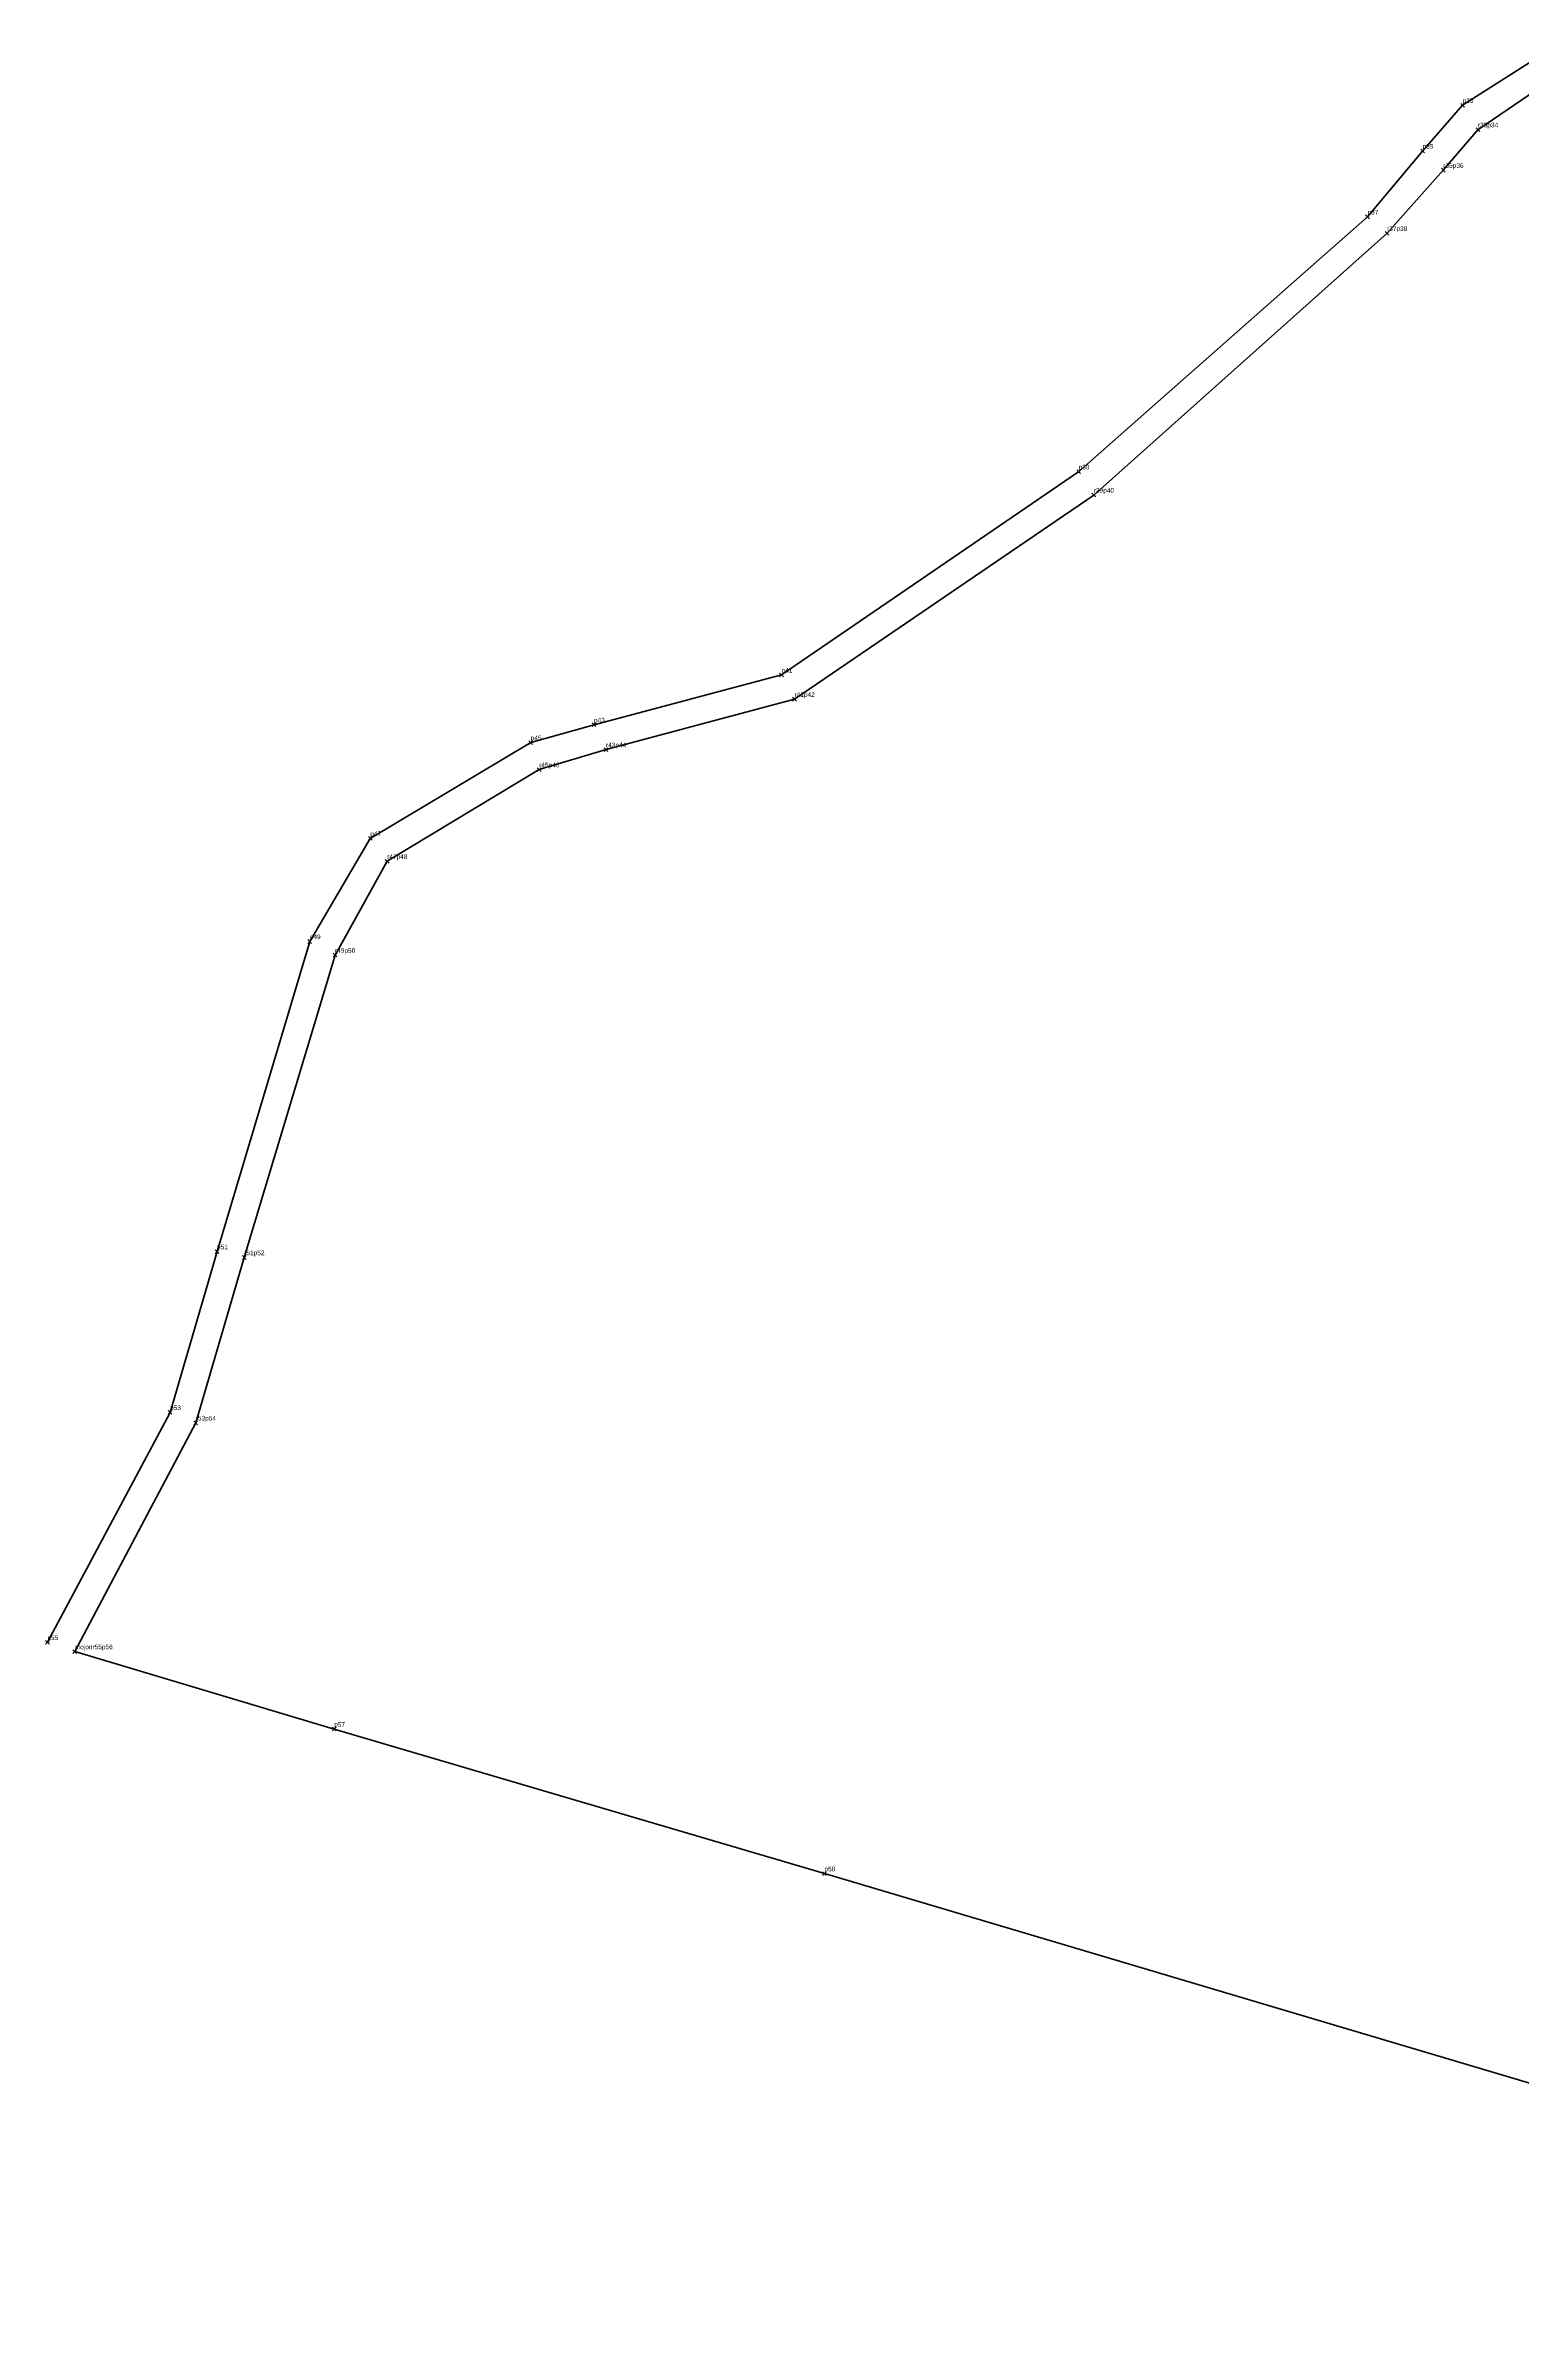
# Model space of a CAD drawing. Header units: millimetres. Extents: x 613315 to 613715, y 1315444 to 1315799.
# Drawn here: x 613314.5 to 613473.1, y 1315475.7 to 1315720.7 of the extents above; entities that cross this region are included whole.
import ezdxf

# ---------------------------------------------------------------- set-up
doc = ezdxf.new("R2010")
doc.units = ezdxf.units.MM
doc.header["$PDMODE"] = 3
doc.header["$PDSIZE"] = 0.2
doc.layers.get('0').update_dxf_attribs({"color": 1, "linetype": 'CONTINUOUS', "lineweight": 100})
doc.layers.add('Point', color=5, linetype='CONTINUOUS', lineweight=100)
doc.layers.add('Point_Name', color=1, linetype='CONTINUOUS', lineweight=100)
doc.styles.get("Standard").update_dxf_attribs({"font": 'arial.ttf', "width": 0.65})

msp = doc.modelspace()

# ---------------------------------------------------------------- linework, layer by layer
at = {"color": 4, "elevation": 74.11}
msp.add_lwpolyline([(613476.79, 1315720.66), (613466.7, 1315714.26), (613462.4, 1315709.34), (613456.49, 1315702.27), (613425.47, 1315674.89), (613393.56, 1315653.06), (613373.43, 1315647.71), (613366.63, 1315645.8), (613349.41, 1315635.5), (613342.91, 1315624.43), (613332.95, 1315591.12), (613327.91, 1315573.86), (613314.74, 1315549.16)], dxfattribs=at)
at = {"color": 3, "elevation": 73.54}
msp.add_lwpolyline([(613478.48, 1315718.51), (613468.35, 1315711.63), (613464.63, 1315707.28), (613458.59, 1315700.51), (613427.1, 1315672.39), (613394.96, 1315650.46), (613374.72, 1315645.04), (613367.54, 1315642.89), (613351.22, 1315633.05), (613345.62, 1315622.97), (613335.87, 1315590.49), (613330.66, 1315572.73), (613317.67, 1315548.16), (613345.53, 1315539.84), (613398.17, 1315524.31), (613561.79, 1315475.68)], dxfattribs=at)
at = {"layer": 'Point'}
for p in [(613466.7, 1315714.26, 73.61), (613468.35, 1315711.63, 74.77), (613462.4, 1315709.34, 74.41), (613464.63, 1315707.28, 74.8), (613456.49, 1315702.27, 74.36), (613458.59, 1315700.51, 75.25), (613425.47, 1315674.89, 75.16), (613427.1, 1315672.39, 75.71), (613393.56, 1315653.06, 76.2), (613394.96, 1315650.46, 75.56), (613366.63, 1315645.8, 75.19), (613373.43, 1315647.71, 75.37), (613374.72, 1315645.04, 75.82), (613367.54, 1315642.89, 75.52), (613349.41, 1315635.5, 74.93), (613351.22, 1315633.05, 75.61), (613342.91, 1315624.43, 75.57), (613345.62, 1315622.97, 76.05), (613332.95, 1315591.12, 76.43), (613335.87, 1315590.49, 76.91), (613327.91, 1315573.86, 76.5), (613330.66, 1315572.73, 76.44), (613314.74, 1315549.16, 75.78), (613317.67, 1315548.16, 77.02), (613345.53, 1315539.84, 76.09), (613398.17, 1315524.31, 75.36)]:
    msp.add_point(p, dxfattribs=at)

# ---------------------------------------------------------------- texts
at = {"layer": 'Point_Name'}
for s, p in [('p33', (613466.7, 1315714.51)), ('r33p34', (613468.35, 1315711.88)), ('p35', (613462.4, 1315709.59)), ('r35p36', (613464.63, 1315707.53)), ('p37', (613456.49, 1315702.52)), ('r37p38', (613458.59, 1315700.76)), ('p39', (613425.47, 1315675.14)), ('r39p40', (613427.1, 1315672.64)), ('p41', (613393.56, 1315653.31)), ('r41p42', (613394.96, 1315650.71)), ('p43', (613373.43, 1315647.96)), ('p45', (613366.63, 1315646.05)), ('r43p44', (613374.72, 1315645.29)), ('r45p46', (613367.54, 1315643.14)), ('p47', (613349.41, 1315635.75)), ('r47p48', (613351.22, 1315633.3)), ('p49', (613342.91, 1315624.68)), ('r49p50', (613345.62, 1315623.22)), ('p51', (613332.95, 1315591.37)), ('r51p52', (613335.87, 1315590.74)), ('p53', (613327.91, 1315574.11)), ('r53p54', (613330.66, 1315572.98)), ('p55', (613314.74, 1315549.41)), ('mojonr55p56', (613317.67, 1315548.41)), ('p57', (613345.53, 1315540.09)), ('p58', (613398.17, 1315524.56))]:
    msp.add_text(s, height=0.5, dxfattribs=at).set_placement(p)

doc.saveas('drawing.dxf')
